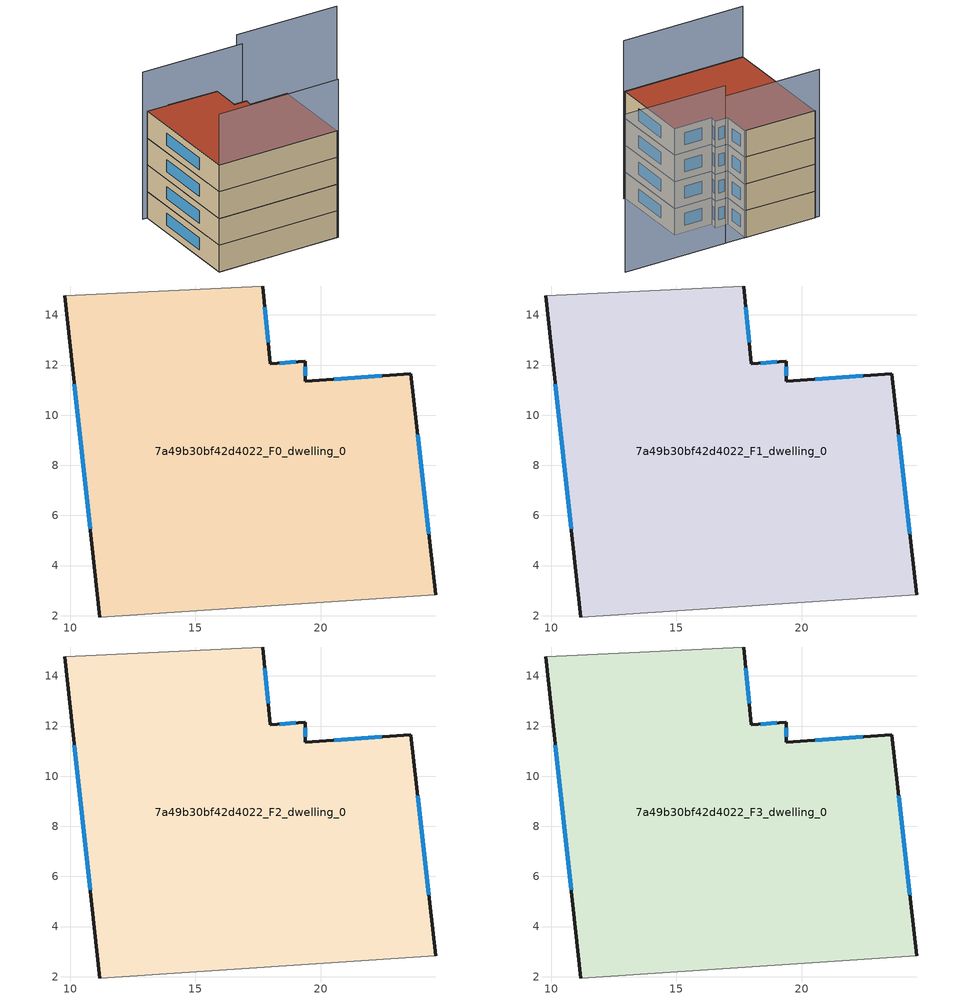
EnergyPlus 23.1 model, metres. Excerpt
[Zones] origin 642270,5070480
7a49b30bf42d4022_F0_dwelling_0
 floor ground (EU_floor_Construction): 24.59,2.84 23.6,11.65 19.39,11.35 19.39,12.15 17.99,12.05 17.69,15.15 9.79,14.76 11.19,1.95 z0
 wall outside (EU_wall_Construction): 11.19,1.95 9.79,14.76 / 17.69,15.15 17.99,12.05 19.39,12.15 19.39,11.35 23.6,11.65 24.59,2.84 z0:3
 wall adiabatic (EU_wall_Construction): 24.59,2.84 11.19,1.95 / 9.79,14.76 17.69,15.15 z0:3
 window (EU_Window_Construction): 19.39,11.93 19.39,11.57 / 20.55,11.43 22.44,11.57 / 23.87,9.23 24.32,5.27 / 10.8,5.47 10.17,11.23 / 17.78,14.3 17.91,12.91 / 18.38,12.08 19.01,12.12 z0.83:2.17
7a49b30bf42d4022_F1_dwelling_0
 floor to 7a49b30bf42d4022_F0_dwelling_0 (EU_floor_Construction): 24.59,2.84 23.6,11.65 19.39,11.35 19.39,12.15 17.99,12.05 17.69,15.15 9.79,14.76 11.19,1.95 z3
 wall outside (EU_wall_Construction): 11.19,1.95 9.79,14.76 / 17.69,15.15 17.99,12.05 19.39,12.15 19.39,11.35 23.6,11.65 24.59,2.84 z3:6
 wall adiabatic (EU_wall_Construction): 24.59,2.84 11.19,1.95 / 9.79,14.76 17.69,15.15 z3:6
 window (EU_Window_Construction): 19.39,11.93 19.39,11.57 / 20.55,11.43 22.44,11.57 / 23.87,9.23 24.32,5.27 / 10.8,5.47 10.17,11.23 / 17.78,14.3 17.91,12.91 / 18.38,12.08 19.01,12.12 z3.83:5.17
7a49b30bf42d4022_F2_dwelling_0
 floor to 7a49b30bf42d4022_F1_dwelling_0 (EU_floor_Construction): 24.59,2.84 23.6,11.65 19.39,11.35 19.39,12.15 17.99,12.05 17.69,15.15 9.79,14.76 11.19,1.95 z6
 wall outside (EU_wall_Construction): 11.19,1.95 9.79,14.76 / 17.69,15.15 17.99,12.05 19.39,12.15 19.39,11.35 23.6,11.65 24.59,2.84 z6:9
 wall adiabatic (EU_wall_Construction): 24.59,2.84 11.19,1.95 / 9.79,14.76 17.69,15.15 z6:9
 window (EU_Window_Construction): 19.39,11.93 19.39,11.57 / 20.55,11.43 22.44,11.57 / 23.87,9.23 24.32,5.27 / 10.8,5.47 10.17,11.23 / 17.78,14.3 17.91,12.91 / 18.38,12.08 19.01,12.12 z6.83:8.17
7a49b30bf42d4022_F3_dwelling_0
 floor to 7a49b30bf42d4022_F2_dwelling_0 (EU_floor_Construction): 24.59,2.84 23.6,11.65 19.39,11.35 19.39,12.15 17.99,12.05 17.69,15.15 9.79,14.76 11.19,1.95 z9
 wall outside (EU_wall_Construction): 11.19,1.95 9.79,14.76 / 17.69,15.15 17.99,12.05 19.39,12.15 19.39,11.35 23.6,11.65 24.59,2.84 z9:12
 wall adiabatic (EU_wall_Construction): 24.59,2.84 11.19,1.95 / 9.79,14.76 17.69,15.15 z9:12
 window (EU_Window_Construction): 19.39,11.93 19.39,11.57 / 20.55,11.43 22.44,11.57 / 23.87,9.23 24.32,5.27 / 10.8,5.47 10.17,11.23 / 17.78,14.3 17.91,12.91 / 18.38,12.08 19.01,12.12 z9.83:11.17
 roof outside (EU_roof_Construction): 23.6,11.65 24.59,2.84 11.19,1.95 9.79,14.76 17.69,15.15 17.99,12.05 19.39,12.15 19.39,11.35 z12
shading: 11.19,1.95 24.71,2.85 / 31.2,15.95 19.9,15.32 z0:17.7; 20.5,15.31 9.3,14.68 z0:16.5
[Building]
EU S2 Campaign: North Axis=0; Terrain=City; Solar Distribution=FullExterior
[Site:Location]
Lyon-Bron: Latitude=45.75; Longitude=5; Time Zone=1; Elevation=198
[SizingPeriod:WeatherFileDays]
AnnualSizingPeriod: Begin Month=1; Begin Day of Month=1; End Month=12; End Day of Month=31; Day of Week for Start Day=Monday; Use Weather File Daylight Saving Period=No; Use Weather File Rain and Snow Indicators=No
[MATERIAL]
EU_InternalMass_Material: Roughness=MediumRough; Thickness=0.1; Conductivity=1; Density=1800; Specific Heat=900; Thermal Absorptance=0.9; Solar Absorptance=0.7; Visible Absorptance=0.7
[MATERIAL:NOMASS] Roughness=MediumRough; Thermal Absorptance=0.9; Solar Absorptance=0.7; Visible Absorptance=0.7
Name | Thermal Resistance
EU_wall_NoMass | 0.87146
EU_roof_NoMass | 0.842276
EU_floor_NoMass | 0.496999
[WINDOWMATERIAL:SIMPLEGLAZINGSYSTEM]
EU_Window_SimpleGlazing: UFactor=2.2525; Solar Heat Gain Coefficient=0.76; Visible Transmittance=0.76
[CONSTRUCTION]
EU_wall_Construction: EU_wall_NoMass
EU_roof_Construction: EU_roof_NoMass
EU_floor_Construction: EU_floor_NoMass
EU_InternalMass_Construction: EU_InternalMass_Material
EU_Window_Construction: EU_Window_SimpleGlazing
[ZONE] Type=1; Multiplier=1; Ceiling Height=autocalculate; Floor Area=autocalculate; Part of Total Floor Area=Yes
Name | Volume
7a49b30bf42d4022_F0_dwelling_0 | 453.085
7a49b30bf42d4022_F1_dwelling_0; 7a49b30bf42d4022_F2_dwelling_0 | 453.086
7a49b30bf42d4022_F3_dwelling_0 | 906.171
[INTERNALMASS] Construction=EU_InternalMass_Construction; Surface Area=151.028
Name | Zone or ZoneList
7a49b30bf42d4022_F0_dwelling_0_EU_InternalMass | 7a49b30bf42d4022_F0_dwelling_0
7a49b30bf42d4022_F1_dwelling_0_EU_InternalMass | 7a49b30bf42d4022_F1_dwelling_0
7a49b30bf42d4022_F2_dwelling_0_EU_InternalMass | 7a49b30bf42d4022_F2_dwelling_0
7a49b30bf42d4022_F3_dwelling_0_EU_InternalMass | 7a49b30bf42d4022_F3_dwelling_0
[OTHEREQUIPMENT] Fuel Type=Electricity; Design Level Calculation Method=Watts/Area; Power per Zone Floor Area=1; Fraction Latent=0; Fraction Radiant=0; Fraction Lost=0; Carbon Dioxide Generation Rate=0; EndUse Subcategory=EU_Step8_InternalGains
Name | Zone or ZoneList or Space or SpaceList | Schedule
EU_Step8_InternalGain_7a49b30bf42d4022_F0_dwelling_0_f000 | 7a49b30bf42d4022_F0_dwelling_0 | EU_Step8_GainSchedule_7a49b30bf42d4022_F0_dwelling_0_f000
EU_Step8_InternalGain_7a49b30bf42d4022_F1_dwelling_0_f000 | 7a49b30bf42d4022_F1_dwelling_0 | EU_Step8_GainSchedule_7a49b30bf42d4022_F1_dwelling_0_f000
EU_Step8_InternalGain_7a49b30bf42d4022_F2_dwelling_0_f000 | 7a49b30bf42d4022_F2_dwelling_0 | EU_Step8_GainSchedule_7a49b30bf42d4022_F2_dwelling_0_f000
EU_Step8_InternalGain_7a49b30bf42d4022_F3_dwelling_0_f000 | 7a49b30bf42d4022_F3_dwelling_0 | EU_Step8_GainSchedule_7a49b30bf42d4022_F3_dwelling_0_f000
[ZONEVENTILATION:DESIGNFLOWRATE] Schedule=EU_AlwaysOn; Design Flow Rate Calculation Method=AirChanges/Hour; Air Changes per Hour=0.425; Ventilation Type=Natural; Fan Pressure Rise=0; Fan Total Efficiency=1; Constant Term Coefficient=1; Temperature Term Coefficient=0; Velocity Term Coefficient=0; Velocity Squared Term Coefficient=0; Minimum Indoor Temperature=-100; Maximum Indoor Temperature=100; Delta Temperature=-100; Minimum Outdoor Temperature=-100; Maximum Outdoor Temperature=100; Maximum Wind Speed=40
Name | Zone or ZoneList or Space or SpaceList
EU_ConstantAir_7a49b30bf42d4022_F0_dwelling_0 | 7a49b30bf42d4022_F0_dwelling_0
EU_ConstantAir_7a49b30bf42d4022_F1_dwelling_0 | 7a49b30bf42d4022_F1_dwelling_0
EU_ConstantAir_7a49b30bf42d4022_F2_dwelling_0 | 7a49b30bf42d4022_F2_dwelling_0
EU_ConstantAir_7a49b30bf42d4022_F3_dwelling_0 | 7a49b30bf42d4022_F3_dwelling_0
[HVACTEMPLATE:THERMOSTAT] Constant Heating Setpoint=20; Constant Cooling Setpoint=50
EU_HeatOnly_7a49b30bf42d4022_F0_dwelling_0; EU_HeatOnly_7a49b30bf42d4022_F1_dwelling_0; EU_HeatOnly_7a49b30bf42d4022_F2_dwelling_0; EU_HeatOnly_7a49b30bf42d4022_F3_dwelling_0
[HVACTEMPLATE:ZONE:IDEALLOADSAIRSYSTEM] System Availability Schedule=EU_AlwaysOn; Maximum Heating Supply Air Temperature=50; Minimum Cooling Supply Air Temperature=13; Maximum Heating Supply Air Humidity Ratio=0.0156; Minimum Cooling Supply Air Humidity Ratio=0.0077; Heating Limit=NoLimit; Cooling Limit=NoLimit; Heating Availability Schedule=EU_AlwaysOn; Cooling Availability Schedule=EU_CoolingOff; Dehumidification Control Type=ConstantSensibleHeatRatio; Cooling Sensible Heat Ratio=0.7; Dehumidification Setpoint=60; Humidification Control Type=None; Humidification Setpoint=30; Outdoor Air Method=None; Outdoor Air Flow Rate per Person=0.00944; Outdoor Air Flow Rate per Zone Floor Area=0; Outdoor Air Flow Rate per Zone=0; Demand Controlled Ventilation Type=None; Outdoor Air Economizer Type=NoEconomizer; Heat Recovery Type=None; Sensible Heat Recovery Effectiveness=0.7; Latent Heat Recovery Effectiveness=0.65
Name | Template Thermostat
7a49b30bf42d4022_F0_dwelling_0 | EU_HeatOnly_7a49b30bf42d4022_F0_dwelling_0
7a49b30bf42d4022_F1_dwelling_0 | EU_HeatOnly_7a49b30bf42d4022_F1_dwelling_0
7a49b30bf42d4022_F2_dwelling_0 | EU_HeatOnly_7a49b30bf42d4022_F2_dwelling_0
7a49b30bf42d4022_F3_dwelling_0 | EU_HeatOnly_7a49b30bf42d4022_F3_dwelling_0
[SIZING:ZONE] Zone Cooling Design Supply Air Temperature Input Method=SupplyAirTemperature; Zone Cooling Design Supply Air Temperature=13; Zone Heating Design Supply Air Temperature Input Method=SupplyAirTemperature; Zone Heating Design Supply Air Temperature=50; Zone Cooling Design Supply Air Humidity Ratio=0.008; Zone Heating Design Supply Air Humidity Ratio=0.008; Cooling Design Air Flow Method=DesignDay; Cooling Design Air Flow Rate=0; Cooling Minimum Air Flow per Zone Floor Area=0.000762; Cooling Minimum Air Flow=0; Cooling Minimum Air Flow Fraction=0.2; Heating Design Air Flow Method=DesignDay; Heating Design Air Flow Rate=0; Heating Maximum Air Flow per Zone Floor Area=0.002032; Heating Maximum Air Flow=0.141576; Heating Maximum Air Flow Fraction=0.3; Account for Dedicated Outdoor Air System=No; Dedicated Outdoor Air System Control Strategy=NeutralSupplyAir; Dedicated Outdoor Air Low Setpoint Temperature for Design=autosize; Dedicated Outdoor Air High Setpoint Temperature for Design=autosize; Zone Load Sizing Method=Sensible Load Only No Latent Load; Zone Latent Cooling Design Supply Air Humidity Ratio Input Method=HumidityRatioDifference; Zone Cooling Design Supply Air Humidity Ratio Difference=0.005; Zone Latent Heating Design Supply Air Humidity Ratio Input Method=HumidityRatioDifference; Zone Humidification Design Supply Air Humidity Ratio Difference=0.005
7a49b30bf42d4022_F0_dwelling_0; 7a49b30bf42d4022_F1_dwelling_0; 7a49b30bf42d4022_F2_dwelling_0; 7a49b30bf42d4022_F3_dwelling_0
[SCHEDULE:CONSTANT]
Name | Hourly Value
EU_AlwaysOn | 1
EU_CoolingOff | 0
[SCHEDULE:FILE] Column Number=1; Rows to Skip at Top=0; Number of Hours of Data=8760; Column Separator=Comma; Interpolate to Timestep=No; Minutes per Item=60; Adjust Schedule for Daylight Savings=Yes
Name | File
EU_Step8_GainSchedule_7a49b30bf42d4022_F0_dwelling_0_f000 | ../../schedules/7a49b30bf42d4022/7a49b30bf42d4022_F0_dwelling_0_f000_gain.csv
EU_Step8_GainSchedule_7a49b30bf42d4022_F1_dwelling_0_f000 | ../../schedules/7a49b30bf42d4022/7a49b30bf42d4022_F1_dwelling_0_f000_gain.csv
EU_Step8_GainSchedule_7a49b30bf42d4022_F2_dwelling_0_f000 | ../../schedules/7a49b30bf42d4022/7a49b30bf42d4022_F2_dwelling_0_f000_gain.csv
EU_Step8_GainSchedule_7a49b30bf42d4022_F3_dwelling_0_f000 | ../../schedules/7a49b30bf42d4022/7a49b30bf42d4022_F3_dwelling_0_f000_gain.csv
